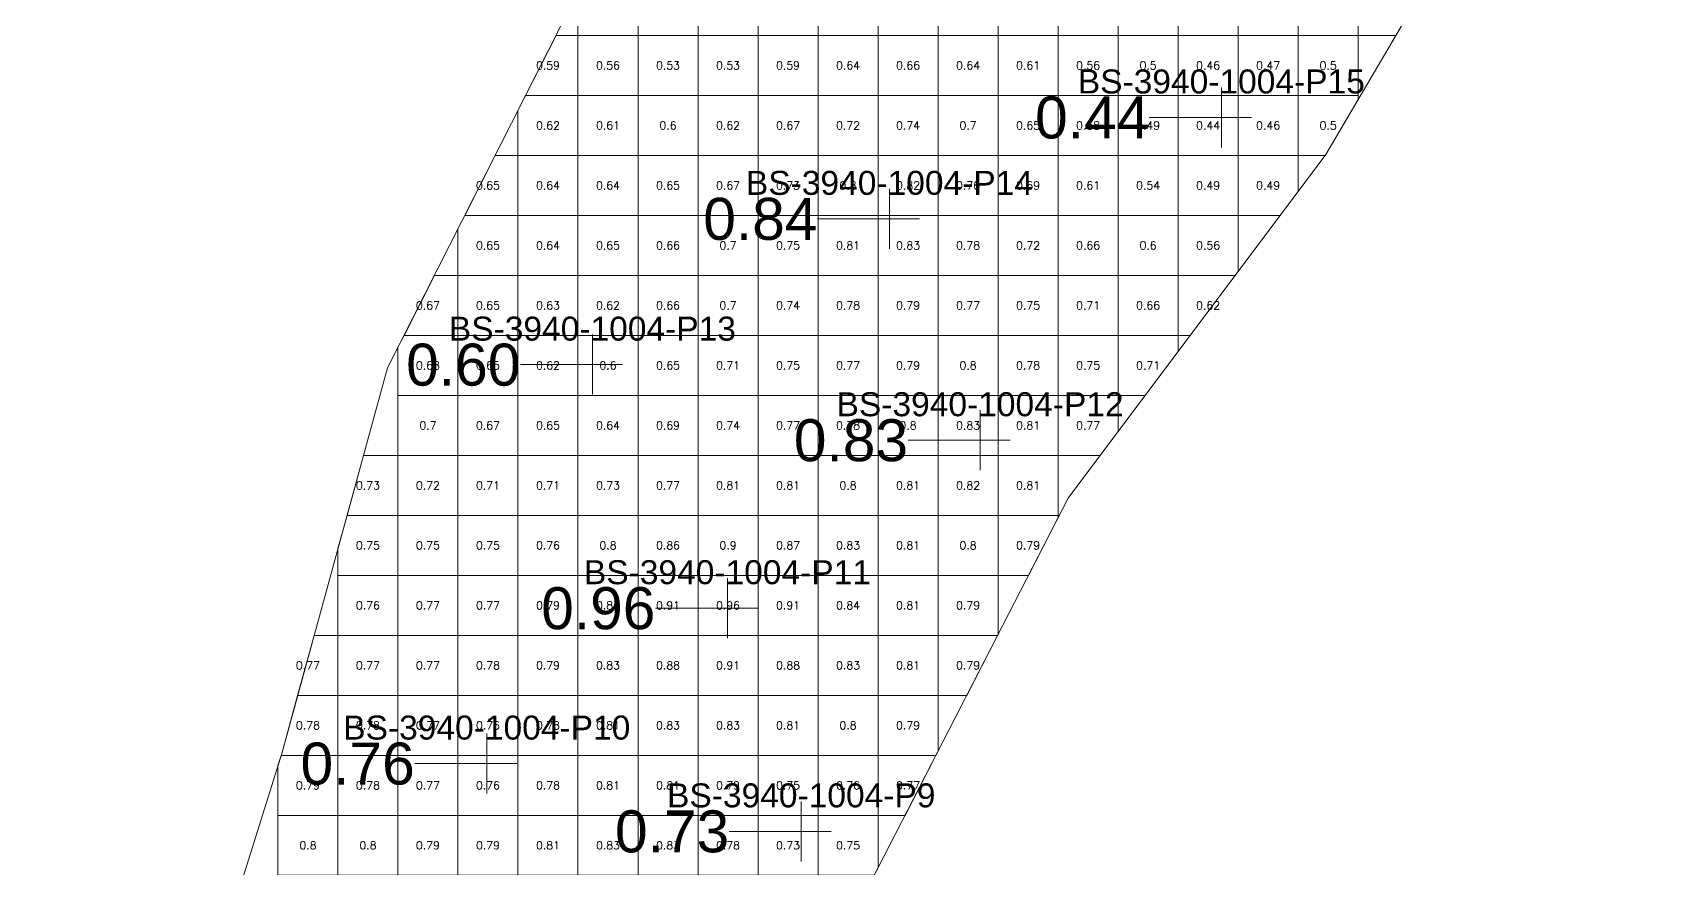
# Model space of a CAD drawing. Header units: inches. Extents: x 470001 to 470123, y 4349638 to 4349771.
# Drawn here: x 470088.8 to 470116.02, y 4349678.1 to 4349692.03 of the extents above; entities that cross this region are included whole.
import ezdxf
from ezdxf.enums import TextEntityAlignment as Align

# ---------------------------------------------------------------- set-up
doc = ezdxf.new("R2010")
doc.units = ezdxf.units.IN
doc.header["$MEASUREMENT"] = 0
for name, color, linetype, lineweight in [('点', 7, 'Continuous', 0), ('爆区方格网', 7, 'Continuous', 0), ('线条', 7, 'Continuous', 0), ('钻孔', 7, 'Continuous', 0)]:
    doc.layers.add(name, color=color, linetype=linetype, lineweight=lineweight)
doc.styles.add('3dmine_textStyle_1', font='txt.shx', dxfattribs={"height": 1, "bigfont": 'gbcbig.shx'})
doc.styles.add('3dmine_textStyle_2', font='arial.ttf', dxfattribs={"height": 1})

msp = doc.modelspace()

# ---------------------------------------------------------------- hatches: boundary and pattern name
at = {"layer": '钻孔', "linetype": 'Continuous', "lineweight": 0, "true_color": 0x808080, "extrusion": (0, 1, 0)}
msp.add_hatch(color=8, dxfattribs=at).paths.add_polyline_path([(-470109.61, 3929.66), (-470108.61, 3929.66), (-470108.61, 3940.66), (-470109.61, 3940.66)], flags=0)
at = {"layer": '钻孔', "linetype": 'Continuous', "lineweight": 0, "true_color": 0x00ffff, "extrusion": (0, 1, 0)}
for points in [[(-470104.08, 3929.56), (-470103.08, 3929.56), (-470103.08, 3940.56), (-470104.08, 3940.56)], [(-470099.13, 3929.83), (-470098.13, 3929.83), (-470098.13, 3940.83), (-470099.13, 3940.83)], [(-470105.59, 3929.76), (-470104.59, 3929.76), (-470104.59, 3940.76), (-470105.59, 3940.76)], [(-470101.38, 3929.89), (-470100.38, 3929.89), (-470100.38, 3940.89), (-470101.38, 3940.89)], [(-470097.37, 3929.96), (-470096.37, 3929.96), (-470096.37, 3940.96), (-470097.37, 3940.96)], [(-470102.61, 3930.41), (-470101.61, 3930.41), (-470101.61, 3941.41), (-470102.61, 3941.41)]]:
    msp.add_hatch(color=4, dxfattribs=at).paths.add_polyline_path(points, flags=0)

# ---------------------------------------------------------------- linework, layer by layer
at = {"color": 4, "linetype": 'Continuous', "lineweight": 0, "true_color": 0x00ffff, "elevation": 1971.02}
for points in [[(470090.823, 4349662.009), (470088.803, 4349666.427), (470090.728, 4349672.913), (470092.958, 4349680.036), (470094.717, 4349686.447), (470097.817, 4349692.565), (470100.278, 4349701.085), (470103.459, 4349714.397), (470107.154, 4349716.026)], [(470115.654, 4349715.406), (470115.919, 4349710.845), (470113.957, 4349704.321), (470116.025, 4349699.654), (470110.352, 4349690.002), (470106.057, 4349684.275), (470101.206, 4349674.834), (470100.543, 4349667.995), (470098.071, 4349670.29), (470095.247, 4349667.068), (470093.614, 4349664.11), (470090.823, 4349662.009), (470090.823, 4349662.009)]]:
    msp.add_lwpolyline(points, dxfattribs=at)
at = {"layer": '点', "color": 138, "linetype": 'Continuous', "lineweight": 0, "true_color": 0x004c4c}
for points, elevation in [([(470108.61, 4349690.12), (470108.61, 4349691.12)], 3940.66), ([(470109.11, 4349690.62), (470108.11, 4349690.62)], 3940.66), ([(470103.08, 4349688.43), (470103.08, 4349689.43)], 3940.56), ([(470103.58, 4349688.93), (470102.58, 4349688.93)], 3940.56), ([(470098.13, 4349686), (470098.13, 4349687)], 3940.83), ([(470098.63, 4349686.5), (470097.63, 4349686.5)], 3940.83), ([(470104.59, 4349684.74), (470104.59, 4349685.74)], 3940.76), ([(470105.09, 4349685.24), (470104.09, 4349685.24)], 3940.76), ([(470100.38, 4349681.94), (470100.38, 4349682.94)], 3940.89), ([(470100.88, 4349682.44), (470099.88, 4349682.44)], 3940.89), ([(470096.37, 4349679.35), (470096.37, 4349680.35)], 3940.96), ([(470096.87, 4349679.85), (470095.87, 4349679.85)], 3940.96), ([(470101.61, 4349678.22), (470101.61, 4349679.22)], 3941.41), ([(470102.11, 4349678.72), (470101.11, 4349678.72)], 3941.41)]:
    msp.add_lwpolyline(points, dxfattribs=dict(at, elevation=elevation))
at = {"layer": '爆区方格网', "color": 4, "linetype": 'Continuous', "lineweight": 0, "true_color": 0x00ffff, "elevation": 3941.41}
for points in [[(470098.89, 4349691.987), (470097.89, 4349691.987), (470097.89, 4349692.818), (470097.939, 4349692.987), (470098.89, 4349692.987), (470098.89, 4349691.987)], [(470099.89, 4349691.987), (470098.89, 4349691.987), (470098.89, 4349692.987), (470099.89, 4349692.987), (470099.89, 4349691.987)], [(470100.89, 4349691.987), (470099.89, 4349691.987), (470099.89, 4349692.987), (470100.89, 4349692.987), (470100.89, 4349691.987)], [(470101.89, 4349691.987), (470100.89, 4349691.987), (470100.89, 4349692.987), (470101.89, 4349692.987), (470101.89, 4349691.987)], [(470102.89, 4349691.987), (470101.89, 4349691.987), (470101.89, 4349692.987), (470102.89, 4349692.987), (470102.89, 4349691.987)], [(470103.89, 4349691.987), (470102.89, 4349691.987), (470102.89, 4349692.987), (470103.89, 4349692.987), (470103.89, 4349691.987)], [(470104.89, 4349691.987), (470103.89, 4349691.987), (470103.89, 4349692.987), (470104.89, 4349692.987), (470104.89, 4349691.987)], [(470105.89, 4349691.987), (470104.89, 4349691.987), (470104.89, 4349692.987), (470105.89, 4349692.987), (470105.89, 4349691.987)], [(470106.89, 4349691.987), (470105.89, 4349691.987), (470105.89, 4349692.987), (470106.89, 4349692.987), (470106.89, 4349691.987)], [(470107.89, 4349691.987), (470106.89, 4349691.987), (470106.89, 4349692.987), (470107.89, 4349692.987), (470107.89, 4349691.987)], [(470108.89, 4349691.987), (470107.89, 4349691.987), (470107.89, 4349692.987), (470108.89, 4349692.987), (470108.89, 4349691.987)], [(470109.89, 4349691.987), (470108.89, 4349691.987), (470108.89, 4349692.987), (470109.89, 4349692.987), (470109.89, 4349691.987)], [(470110.89, 4349691.987), (470109.89, 4349691.987), (470109.89, 4349692.987), (470110.89, 4349692.987), (470110.89, 4349691.987)], [(470111.89, 4349692.619), (470111.519, 4349691.987), (470110.89, 4349691.987), (470110.89, 4349692.987), (470111.89, 4349692.987), (470111.89, 4349692.619)], [(470097.89, 4349690.987), (470097.017, 4349690.987), (470097.524, 4349691.987), (470097.89, 4349691.987), (470097.89, 4349690.987)], [(470098.89, 4349690.987), (470097.89, 4349690.987), (470097.89, 4349691.987), (470098.89, 4349691.987), (470098.89, 4349690.987)], [(470099.89, 4349690.987), (470098.89, 4349690.987), (470098.89, 4349691.987), (470099.89, 4349691.987), (470099.89, 4349690.987)], [(470100.89, 4349690.987), (470099.89, 4349690.987), (470099.89, 4349691.987), (470100.89, 4349691.987), (470100.89, 4349690.987)], [(470101.89, 4349690.987), (470100.89, 4349690.987), (470100.89, 4349691.987), (470101.89, 4349691.987), (470101.89, 4349690.987)], [(470102.89, 4349690.987), (470101.89, 4349690.987), (470101.89, 4349691.987), (470102.89, 4349691.987), (470102.89, 4349690.987)], [(470103.89, 4349690.987), (470102.89, 4349690.987), (470102.89, 4349691.987), (470103.89, 4349691.987), (470103.89, 4349690.987)], [(470104.89, 4349690.987), (470103.89, 4349690.987), (470103.89, 4349691.987), (470104.89, 4349691.987), (470104.89, 4349690.987)], [(470105.89, 4349690.987), (470104.89, 4349690.987), (470104.89, 4349691.987), (470105.89, 4349691.987), (470105.89, 4349690.987)], [(470106.89, 4349690.987), (470105.89, 4349690.987), (470105.89, 4349691.987), (470106.89, 4349691.987), (470106.89, 4349690.987)], [(470107.89, 4349690.987), (470106.89, 4349690.987), (470106.89, 4349691.987), (470107.89, 4349691.987), (470107.89, 4349690.987)], [(470108.89, 4349690.987), (470107.89, 4349690.987), (470107.89, 4349691.987), (470108.89, 4349691.987), (470108.89, 4349690.987)], [(470109.89, 4349690.987), (470108.89, 4349690.987), (470108.89, 4349691.987), (470109.89, 4349691.987), (470109.89, 4349690.987)], [(470110.89, 4349690.987), (470109.89, 4349690.987), (470109.89, 4349691.987), (470110.89, 4349691.987), (470110.89, 4349690.987)], [(470097.89, 4349689.987), (470096.89, 4349689.987), (470096.89, 4349690.736), (470097.017, 4349690.987), (470097.89, 4349690.987), (470097.89, 4349689.987)], [(470098.89, 4349689.987), (470097.89, 4349689.987), (470097.89, 4349690.987), (470098.89, 4349690.987), (470098.89, 4349689.987)], [(470099.89, 4349689.987), (470098.89, 4349689.987), (470098.89, 4349690.987), (470099.89, 4349690.987), (470099.89, 4349689.987)], [(470100.89, 4349689.987), (470099.89, 4349689.987), (470099.89, 4349690.987), (470100.89, 4349690.987), (470100.89, 4349689.987)], [(470101.89, 4349689.987), (470100.89, 4349689.987), (470100.89, 4349690.987), (470101.89, 4349690.987), (470101.89, 4349689.987)], [(470102.89, 4349689.987), (470101.89, 4349689.987), (470101.89, 4349690.987), (470102.89, 4349690.987), (470102.89, 4349689.987)], [(470103.89, 4349689.987), (470102.89, 4349689.987), (470102.89, 4349690.987), (470103.89, 4349690.987), (470103.89, 4349689.987)], [(470104.89, 4349689.987), (470103.89, 4349689.987), (470103.89, 4349690.987), (470104.89, 4349690.987), (470104.89, 4349689.987)], [(470105.89, 4349689.987), (470104.89, 4349689.987), (470104.89, 4349690.987), (470105.89, 4349690.987), (470105.89, 4349689.987)], [(470106.89, 4349689.987), (470105.89, 4349689.987), (470105.89, 4349690.987), (470106.89, 4349690.987), (470106.89, 4349689.987)], [(470107.89, 4349689.987), (470106.89, 4349689.987), (470106.89, 4349690.987), (470107.89, 4349690.987), (470107.89, 4349689.987)], [(470108.89, 4349689.987), (470107.89, 4349689.987), (470107.89, 4349690.987), (470108.89, 4349690.987), (470108.89, 4349689.987)], [(470109.89, 4349689.987), (470108.89, 4349689.987), (470108.89, 4349690.987), (470109.89, 4349690.987), (470109.89, 4349689.987)], [(470110.89, 4349690.918), (470110.352, 4349690.002), (470110.341, 4349689.987), (470109.89, 4349689.987), (470109.89, 4349690.987), (470110.89, 4349690.987), (470110.89, 4349690.918)], [(470096.89, 4349688.987), (470096.004, 4349688.987), (470096.511, 4349689.987), (470096.89, 4349689.987), (470096.89, 4349688.987)], [(470097.89, 4349688.987), (470096.89, 4349688.987), (470096.89, 4349689.987), (470097.89, 4349689.987), (470097.89, 4349688.987)], [(470098.89, 4349688.987), (470097.89, 4349688.987), (470097.89, 4349689.987), (470098.89, 4349689.987), (470098.89, 4349688.987)], [(470099.89, 4349688.987), (470098.89, 4349688.987), (470098.89, 4349689.987), (470099.89, 4349689.987), (470099.89, 4349688.987)], [(470100.89, 4349688.987), (470099.89, 4349688.987), (470099.89, 4349689.987), (470100.89, 4349689.987), (470100.89, 4349688.987)], [(470101.89, 4349688.987), (470100.89, 4349688.987), (470100.89, 4349689.987), (470101.89, 4349689.987), (470101.89, 4349688.987)], [(470102.89, 4349688.987), (470101.89, 4349688.987), (470101.89, 4349689.987), (470102.89, 4349689.987), (470102.89, 4349688.987)], [(470103.89, 4349688.987), (470102.89, 4349688.987), (470102.89, 4349689.987), (470103.89, 4349689.987), (470103.89, 4349688.987)], [(470104.89, 4349688.987), (470103.89, 4349688.987), (470103.89, 4349689.987), (470104.89, 4349689.987), (470104.89, 4349688.987)], [(470105.89, 4349688.987), (470104.89, 4349688.987), (470104.89, 4349689.987), (470105.89, 4349689.987), (470105.89, 4349688.987)], [(470106.89, 4349688.987), (470105.89, 4349688.987), (470105.89, 4349689.987), (470106.89, 4349689.987), (470106.89, 4349688.987)], [(470107.89, 4349688.987), (470106.89, 4349688.987), (470106.89, 4349689.987), (470107.89, 4349689.987), (470107.89, 4349688.987)], [(470108.89, 4349688.987), (470107.89, 4349688.987), (470107.89, 4349689.987), (470108.89, 4349689.987), (470108.89, 4349688.987)], [(470109.89, 4349689.386), (470109.591, 4349688.987), (470108.89, 4349688.987), (470108.89, 4349689.987), (470109.89, 4349689.987), (470109.89, 4349689.386)], [(470096.89, 4349687.987), (470095.89, 4349687.987), (470095.89, 4349688.762), (470096.004, 4349688.987), (470096.89, 4349688.987), (470096.89, 4349687.987)], [(470097.89, 4349687.987), (470096.89, 4349687.987), (470096.89, 4349688.987), (470097.89, 4349688.987), (470097.89, 4349687.987)], [(470098.89, 4349687.987), (470097.89, 4349687.987), (470097.89, 4349688.987), (470098.89, 4349688.987), (470098.89, 4349687.987)], [(470099.89, 4349687.987), (470098.89, 4349687.987), (470098.89, 4349688.987), (470099.89, 4349688.987), (470099.89, 4349687.987)], [(470100.89, 4349687.987), (470099.89, 4349687.987), (470099.89, 4349688.987), (470100.89, 4349688.987), (470100.89, 4349687.987)], [(470101.89, 4349687.987), (470100.89, 4349687.987), (470100.89, 4349688.987), (470101.89, 4349688.987), (470101.89, 4349687.987)], [(470102.89, 4349687.987), (470101.89, 4349687.987), (470101.89, 4349688.987), (470102.89, 4349688.987), (470102.89, 4349687.987)], [(470103.89, 4349687.987), (470102.89, 4349687.987), (470102.89, 4349688.987), (470103.89, 4349688.987), (470103.89, 4349687.987)], [(470104.89, 4349687.987), (470103.89, 4349687.987), (470103.89, 4349688.987), (470104.89, 4349688.987), (470104.89, 4349687.987)], [(470105.89, 4349687.987), (470104.89, 4349687.987), (470104.89, 4349688.987), (470105.89, 4349688.987), (470105.89, 4349687.987)], [(470106.89, 4349687.987), (470105.89, 4349687.987), (470105.89, 4349688.987), (470106.89, 4349688.987), (470106.89, 4349687.987)], [(470107.89, 4349687.987), (470106.89, 4349687.987), (470106.89, 4349688.987), (470107.89, 4349688.987), (470107.89, 4349687.987)], [(470108.89, 4349688.053), (470108.841, 4349687.987), (470107.89, 4349687.987), (470107.89, 4349688.987), (470108.89, 4349688.987), (470108.89, 4349688.053)], [(470095.89, 4349686.987), (470094.991, 4349686.987), (470095.497, 4349687.987), (470095.89, 4349687.987), (470095.89, 4349686.987)], [(470096.89, 4349686.987), (470095.89, 4349686.987), (470095.89, 4349687.987), (470096.89, 4349687.987), (470096.89, 4349686.987)], [(470097.89, 4349686.987), (470096.89, 4349686.987), (470096.89, 4349687.987), (470097.89, 4349687.987), (470097.89, 4349686.987)], [(470098.89, 4349686.987), (470097.89, 4349686.987), (470097.89, 4349687.987), (470098.89, 4349687.987), (470098.89, 4349686.987)], [(470099.89, 4349686.987), (470098.89, 4349686.987), (470098.89, 4349687.987), (470099.89, 4349687.987), (470099.89, 4349686.987)], [(470100.89, 4349686.987), (470099.89, 4349686.987), (470099.89, 4349687.987), (470100.89, 4349687.987), (470100.89, 4349686.987)], [(470101.89, 4349686.987), (470100.89, 4349686.987), (470100.89, 4349687.987), (470101.89, 4349687.987), (470101.89, 4349686.987)], [(470102.89, 4349686.987), (470101.89, 4349686.987), (470101.89, 4349687.987), (470102.89, 4349687.987), (470102.89, 4349686.987)], [(470103.89, 4349686.987), (470102.89, 4349686.987), (470102.89, 4349687.987), (470103.89, 4349687.987), (470103.89, 4349686.987)], [(470104.89, 4349686.987), (470103.89, 4349686.987), (470103.89, 4349687.987), (470104.89, 4349687.987), (470104.89, 4349686.987)], [(470105.89, 4349686.987), (470104.89, 4349686.987), (470104.89, 4349687.987), (470105.89, 4349687.987), (470105.89, 4349686.987)], [(470106.89, 4349686.987), (470105.89, 4349686.987), (470105.89, 4349687.987), (470106.89, 4349687.987), (470106.89, 4349686.987)], [(470107.89, 4349686.987), (470106.89, 4349686.987), (470106.89, 4349687.987), (470107.89, 4349687.987), (470107.89, 4349686.987)], [(470108.091, 4349686.987), (470107.89, 4349686.987), (470107.89, 4349687.987), (470108.841, 4349687.987), (470108.091, 4349686.987)], [(470095.89, 4349685.987), (470094.89, 4349685.987), (470094.89, 4349686.789), (470094.991, 4349686.987), (470095.89, 4349686.987), (470095.89, 4349685.987)], [(470096.89, 4349685.987), (470095.89, 4349685.987), (470095.89, 4349686.987), (470096.89, 4349686.987), (470096.89, 4349685.987)], [(470097.89, 4349685.987), (470096.89, 4349685.987), (470096.89, 4349686.987), (470097.89, 4349686.987), (470097.89, 4349685.987)], [(470098.89, 4349685.987), (470097.89, 4349685.987), (470097.89, 4349686.987), (470098.89, 4349686.987), (470098.89, 4349685.987)], [(470099.89, 4349685.987), (470098.89, 4349685.987), (470098.89, 4349686.987), (470099.89, 4349686.987), (470099.89, 4349685.987)], [(470100.89, 4349685.987), (470099.89, 4349685.987), (470099.89, 4349686.987), (470100.89, 4349686.987), (470100.89, 4349685.987)], [(470101.89, 4349685.987), (470100.89, 4349685.987), (470100.89, 4349686.987), (470101.89, 4349686.987), (470101.89, 4349685.987)], [(470102.89, 4349685.987), (470101.89, 4349685.987), (470101.89, 4349686.987), (470102.89, 4349686.987), (470102.89, 4349685.987)], [(470103.89, 4349685.987), (470102.89, 4349685.987), (470102.89, 4349686.987), (470103.89, 4349686.987), (470103.89, 4349685.987)], [(470104.89, 4349685.987), (470103.89, 4349685.987), (470103.89, 4349686.987), (470104.89, 4349686.987), (470104.89, 4349685.987)], [(470105.89, 4349685.987), (470104.89, 4349685.987), (470104.89, 4349686.987), (470105.89, 4349686.987), (470105.89, 4349685.987)], [(470106.89, 4349685.987), (470105.89, 4349685.987), (470105.89, 4349686.987), (470106.89, 4349686.987), (470106.89, 4349685.987)], [(470107.89, 4349686.719), (470107.341, 4349685.987), (470106.89, 4349685.987), (470106.89, 4349686.987), (470107.89, 4349686.987), (470107.89, 4349686.719)], [(470095.89, 4349684.987), (470094.89, 4349684.987), (470094.89, 4349685.987), (470095.89, 4349685.987), (470095.89, 4349684.987)], [(470096.89, 4349684.987), (470095.89, 4349684.987), (470095.89, 4349685.987), (470096.89, 4349685.987), (470096.89, 4349684.987)], [(470097.89, 4349684.987), (470096.89, 4349684.987), (470096.89, 4349685.987), (470097.89, 4349685.987), (470097.89, 4349684.987)], [(470098.89, 4349684.987), (470097.89, 4349684.987), (470097.89, 4349685.987), (470098.89, 4349685.987), (470098.89, 4349684.987)], [(470099.89, 4349684.987), (470098.89, 4349684.987), (470098.89, 4349685.987), (470099.89, 4349685.987), (470099.89, 4349684.987)], [(470100.89, 4349684.987), (470099.89, 4349684.987), (470099.89, 4349685.987), (470100.89, 4349685.987), (470100.89, 4349684.987)], [(470101.89, 4349684.987), (470100.89, 4349684.987), (470100.89, 4349685.987), (470101.89, 4349685.987), (470101.89, 4349684.987)], [(470102.89, 4349684.987), (470101.89, 4349684.987), (470101.89, 4349685.987), (470102.89, 4349685.987), (470102.89, 4349684.987)], [(470103.89, 4349684.987), (470102.89, 4349684.987), (470102.89, 4349685.987), (470103.89, 4349685.987), (470103.89, 4349684.987)], [(470104.89, 4349684.987), (470103.89, 4349684.987), (470103.89, 4349685.987), (470104.89, 4349685.987), (470104.89, 4349684.987)], [(470105.89, 4349684.987), (470104.89, 4349684.987), (470104.89, 4349685.987), (470105.89, 4349685.987), (470105.89, 4349684.987)], [(470106.89, 4349685.386), (470106.591, 4349684.987), (470105.89, 4349684.987), (470105.89, 4349685.987), (470106.89, 4349685.987), (470106.89, 4349685.386)], [(470094.89, 4349683.987), (470094.042, 4349683.987), (470094.316, 4349684.987), (470094.89, 4349684.987), (470094.89, 4349683.987)], [(470095.89, 4349683.987), (470094.89, 4349683.987), (470094.89, 4349684.987), (470095.89, 4349684.987), (470095.89, 4349683.987)], [(470096.89, 4349683.987), (470095.89, 4349683.987), (470095.89, 4349684.987), (470096.89, 4349684.987), (470096.89, 4349683.987)], [(470097.89, 4349683.987), (470096.89, 4349683.987), (470096.89, 4349684.987), (470097.89, 4349684.987), (470097.89, 4349683.987)], [(470098.89, 4349683.987), (470097.89, 4349683.987), (470097.89, 4349684.987), (470098.89, 4349684.987), (470098.89, 4349683.987)], [(470099.89, 4349683.987), (470098.89, 4349683.987), (470098.89, 4349684.987), (470099.89, 4349684.987), (470099.89, 4349683.987)], [(470100.89, 4349683.987), (470099.89, 4349683.987), (470099.89, 4349684.987), (470100.89, 4349684.987), (470100.89, 4349683.987)], [(470101.89, 4349683.987), (470100.89, 4349683.987), (470100.89, 4349684.987), (470101.89, 4349684.987), (470101.89, 4349683.987)], [(470102.89, 4349683.987), (470101.89, 4349683.987), (470101.89, 4349684.987), (470102.89, 4349684.987), (470102.89, 4349683.987)], [(470103.89, 4349683.987), (470102.89, 4349683.987), (470102.89, 4349684.987), (470103.89, 4349684.987), (470103.89, 4349683.987)], [(470104.89, 4349683.987), (470103.89, 4349683.987), (470103.89, 4349684.987), (470104.89, 4349684.987), (470104.89, 4349683.987)], [(470105.89, 4349683.987), (470104.89, 4349683.987), (470104.89, 4349684.987), (470105.89, 4349684.987), (470105.89, 4349683.987)], [(470094.89, 4349682.987), (470093.89, 4349682.987), (470093.89, 4349683.434), (470094.042, 4349683.987), (470094.89, 4349683.987), (470094.89, 4349682.987)], [(470095.89, 4349682.987), (470094.89, 4349682.987), (470094.89, 4349683.987), (470095.89, 4349683.987), (470095.89, 4349682.987)], [(470096.89, 4349682.987), (470095.89, 4349682.987), (470095.89, 4349683.987), (470096.89, 4349683.987), (470096.89, 4349682.987)], [(470097.89, 4349682.987), (470096.89, 4349682.987), (470096.89, 4349683.987), (470097.89, 4349683.987), (470097.89, 4349682.987)], [(470098.89, 4349682.987), (470097.89, 4349682.987), (470097.89, 4349683.987), (470098.89, 4349683.987), (470098.89, 4349682.987)], [(470099.89, 4349682.987), (470098.89, 4349682.987), (470098.89, 4349683.987), (470099.89, 4349683.987), (470099.89, 4349682.987)], [(470100.89, 4349682.987), (470099.89, 4349682.987), (470099.89, 4349683.987), (470100.89, 4349683.987), (470100.89, 4349682.987)], [(470101.89, 4349682.987), (470100.89, 4349682.987), (470100.89, 4349683.987), (470101.89, 4349683.987), (470101.89, 4349682.987)], [(470102.89, 4349682.987), (470101.89, 4349682.987), (470101.89, 4349683.987), (470102.89, 4349683.987), (470102.89, 4349682.987)], [(470103.89, 4349682.987), (470102.89, 4349682.987), (470102.89, 4349683.987), (470103.89, 4349683.987), (470103.89, 4349682.987)], [(470104.89, 4349682.987), (470103.89, 4349682.987), (470103.89, 4349683.987), (470104.89, 4349683.987), (470104.89, 4349682.987)], [(470105.89, 4349683.95), (470105.395, 4349682.987), (470104.89, 4349682.987), (470104.89, 4349683.987), (470105.89, 4349683.987), (470105.89, 4349683.95)], [(470094.89, 4349681.987), (470093.89, 4349681.987), (470093.89, 4349682.987), (470094.89, 4349682.987), (470094.89, 4349681.987)], [(470095.89, 4349681.987), (470094.89, 4349681.987), (470094.89, 4349682.987), (470095.89, 4349682.987), (470095.89, 4349681.987)], [(470096.89, 4349681.987), (470095.89, 4349681.987), (470095.89, 4349682.987), (470096.89, 4349682.987), (470096.89, 4349681.987)], [(470097.89, 4349681.987), (470096.89, 4349681.987), (470096.89, 4349682.987), (470097.89, 4349682.987), (470097.89, 4349681.987)], [(470098.89, 4349681.987), (470097.89, 4349681.987), (470097.89, 4349682.987), (470098.89, 4349682.987), (470098.89, 4349681.987)], [(470099.89, 4349681.987), (470098.89, 4349681.987), (470098.89, 4349682.987), (470099.89, 4349682.987), (470099.89, 4349681.987)], [(470100.89, 4349681.987), (470099.89, 4349681.987), (470099.89, 4349682.987), (470100.89, 4349682.987), (470100.89, 4349681.987)], [(470101.89, 4349681.987), (470100.89, 4349681.987), (470100.89, 4349682.987), (470101.89, 4349682.987), (470101.89, 4349681.987)], [(470102.89, 4349681.987), (470101.89, 4349681.987), (470101.89, 4349682.987), (470102.89, 4349682.987), (470102.89, 4349681.987)], [(470103.89, 4349681.987), (470102.89, 4349681.987), (470102.89, 4349682.987), (470103.89, 4349682.987), (470103.89, 4349681.987)], [(470104.89, 4349682.004), (470104.882, 4349681.987), (470103.89, 4349681.987), (470103.89, 4349682.987), (470104.89, 4349682.987), (470104.89, 4349682.004)], [(470093.89, 4349680.987), (470093.219, 4349680.987), (470093.493, 4349681.987), (470093.89, 4349681.987), (470093.89, 4349680.987)], [(470094.89, 4349680.987), (470093.89, 4349680.987), (470093.89, 4349681.987), (470094.89, 4349681.987), (470094.89, 4349680.987)], [(470095.89, 4349680.987), (470094.89, 4349680.987), (470094.89, 4349681.987), (470095.89, 4349681.987), (470095.89, 4349680.987)], [(470096.89, 4349680.987), (470095.89, 4349680.987), (470095.89, 4349681.987), (470096.89, 4349681.987), (470096.89, 4349680.987)], [(470097.89, 4349680.987), (470096.89, 4349680.987), (470096.89, 4349681.987), (470097.89, 4349681.987), (470097.89, 4349680.987)], [(470098.89, 4349680.987), (470097.89, 4349680.987), (470097.89, 4349681.987), (470098.89, 4349681.987), (470098.89, 4349680.987)], [(470099.89, 4349680.987), (470098.89, 4349680.987), (470098.89, 4349681.987), (470099.89, 4349681.987), (470099.89, 4349680.987)], [(470100.89, 4349680.987), (470099.89, 4349680.987), (470099.89, 4349681.987), (470100.89, 4349681.987), (470100.89, 4349680.987)], [(470101.89, 4349680.987), (470100.89, 4349680.987), (470100.89, 4349681.987), (470101.89, 4349681.987), (470101.89, 4349680.987)], [(470102.89, 4349680.987), (470101.89, 4349680.987), (470101.89, 4349681.987), (470102.89, 4349681.987), (470102.89, 4349680.987)], [(470103.89, 4349680.987), (470102.89, 4349680.987), (470102.89, 4349681.987), (470103.89, 4349681.987), (470103.89, 4349680.987)], [(470104.368, 4349680.987), (470103.89, 4349680.987), (470103.89, 4349681.987), (470104.882, 4349681.987), (470104.368, 4349680.987)], [(470093.89, 4349679.987), (470092.942, 4349679.987), (470092.958, 4349680.036), (470093.219, 4349680.987), (470093.89, 4349680.987), (470093.89, 4349679.987)], [(470094.89, 4349679.987), (470093.89, 4349679.987), (470093.89, 4349680.987), (470094.89, 4349680.987), (470094.89, 4349679.987)], [(470095.89, 4349679.987), (470094.89, 4349679.987), (470094.89, 4349680.987), (470095.89, 4349680.987), (470095.89, 4349679.987)], [(470096.89, 4349679.987), (470095.89, 4349679.987), (470095.89, 4349680.987), (470096.89, 4349680.987), (470096.89, 4349679.987)], [(470097.89, 4349679.987), (470096.89, 4349679.987), (470096.89, 4349680.987), (470097.89, 4349680.987), (470097.89, 4349679.987)], [(470098.89, 4349679.987), (470097.89, 4349679.987), (470097.89, 4349680.987), (470098.89, 4349680.987), (470098.89, 4349679.987)], [(470099.89, 4349679.987), (470098.89, 4349679.987), (470098.89, 4349680.987), (470099.89, 4349680.987), (470099.89, 4349679.987)], [(470100.89, 4349679.987), (470099.89, 4349679.987), (470099.89, 4349680.987), (470100.89, 4349680.987), (470100.89, 4349679.987)], [(470101.89, 4349679.987), (470100.89, 4349679.987), (470100.89, 4349680.987), (470101.89, 4349680.987), (470101.89, 4349679.987)], [(470102.89, 4349679.987), (470101.89, 4349679.987), (470101.89, 4349680.987), (470102.89, 4349680.987), (470102.89, 4349679.987)], [(470103.89, 4349680.058), (470103.854, 4349679.987), (470102.89, 4349679.987), (470102.89, 4349680.987), (470103.89, 4349680.987), (470103.89, 4349680.058)], [(470093.89, 4349678.987), (470092.89, 4349678.987), (470092.89, 4349679.82), (470092.942, 4349679.987), (470093.89, 4349679.987), (470093.89, 4349678.987)], [(470094.89, 4349678.987), (470093.89, 4349678.987), (470093.89, 4349679.987), (470094.89, 4349679.987), (470094.89, 4349678.987)], [(470095.89, 4349678.987), (470094.89, 4349678.987), (470094.89, 4349679.987), (470095.89, 4349679.987), (470095.89, 4349678.987)], [(470096.89, 4349678.987), (470095.89, 4349678.987), (470095.89, 4349679.987), (470096.89, 4349679.987), (470096.89, 4349678.987)], [(470097.89, 4349678.987), (470096.89, 4349678.987), (470096.89, 4349679.987), (470097.89, 4349679.987), (470097.89, 4349678.987)], [(470098.89, 4349678.987), (470097.89, 4349678.987), (470097.89, 4349679.987), (470098.89, 4349679.987), (470098.89, 4349678.987)], [(470099.89, 4349678.987), (470098.89, 4349678.987), (470098.89, 4349679.987), (470099.89, 4349679.987), (470099.89, 4349678.987)], [(470100.89, 4349678.987), (470099.89, 4349678.987), (470099.89, 4349679.987), (470100.89, 4349679.987), (470100.89, 4349678.987)], [(470101.89, 4349678.987), (470100.89, 4349678.987), (470100.89, 4349679.987), (470101.89, 4349679.987), (470101.89, 4349678.987)], [(470102.89, 4349678.987), (470101.89, 4349678.987), (470101.89, 4349679.987), (470102.89, 4349679.987), (470102.89, 4349678.987)], [(470103.34, 4349678.987), (470102.89, 4349678.987), (470102.89, 4349679.987), (470103.854, 4349679.987), (470103.34, 4349678.987)], [(470093.89, 4349677.987), (470092.89, 4349677.987), (470092.89, 4349678.987), (470093.89, 4349678.987), (470093.89, 4349677.987)], [(470094.89, 4349677.987), (470093.89, 4349677.987), (470093.89, 4349678.987), (470094.89, 4349678.987), (470094.89, 4349677.987)], [(470095.89, 4349677.987), (470094.89, 4349677.987), (470094.89, 4349678.987), (470095.89, 4349678.987), (470095.89, 4349677.987)], [(470096.89, 4349677.987), (470095.89, 4349677.987), (470095.89, 4349678.987), (470096.89, 4349678.987), (470096.89, 4349677.987)], [(470097.89, 4349677.987), (470096.89, 4349677.987), (470096.89, 4349678.987), (470097.89, 4349678.987), (470097.89, 4349677.987)], [(470098.89, 4349677.987), (470097.89, 4349677.987), (470097.89, 4349678.987), (470098.89, 4349678.987), (470098.89, 4349677.987)], [(470099.89, 4349677.987), (470098.89, 4349677.987), (470098.89, 4349678.987), (470099.89, 4349678.987), (470099.89, 4349677.987)], [(470100.89, 4349677.987), (470099.89, 4349677.987), (470099.89, 4349678.987), (470100.89, 4349678.987), (470100.89, 4349677.987)], [(470101.89, 4349677.987), (470100.89, 4349677.987), (470100.89, 4349678.987), (470101.89, 4349678.987), (470101.89, 4349677.987)], [(470102.89, 4349678.111), (470102.826, 4349677.987), (470101.89, 4349677.987), (470101.89, 4349678.987), (470102.89, 4349678.987), (470102.89, 4349678.111)]]:
    msp.add_lwpolyline(points, dxfattribs=at)
at = {"layer": '线条', "color": 138, "linetype": 'Continuous', "lineweight": 0, "true_color": 0x004c4c}
for points, elevation in [([(470108.61, 4349690.62), (470108.61, 4349690.62), (470108.61, 4349690.62)], 3940.66), ([(470103.08, 4349688.93), (470103.08, 4349688.93), (470103.08, 4349688.93)], 3940.56), ([(470098.13, 4349686.5), (470098.13, 4349686.5), (470098.13, 4349686.5)], 3940.83), ([(470104.59, 4349685.24), (470104.59, 4349685.24), (470104.59, 4349685.24)], 3940.76), ([(470100.38, 4349682.44), (470100.38, 4349682.44), (470100.38, 4349682.44)], 3940.89), ([(470096.37, 4349679.85), (470096.37, 4349679.85), (470096.37, 4349679.85)], 3940.96), ([(470101.61, 4349678.72), (470101.61, 4349678.72), (470101.61, 4349678.72)], 3941.41)]:
    msp.add_lwpolyline(points, dxfattribs=dict(at, elevation=elevation))
at = {"layer": '钻孔', "color": 8, "linetype": 'Continuous', "lineweight": 0, "true_color": 0x808080}
for elevation in [3940.66, 3929.66]:
    msp.add_lwpolyline([(470108.61, 4349690.62), (470107.41, 4349690.62)], dxfattribs=dict(at, elevation=elevation))
at = {"layer": '钻孔', "color": 4, "linetype": 'Continuous', "lineweight": 0, "true_color": 0x00ffff}
for points, elevation in [([(470103.08, 4349688.93), (470101.88, 4349688.93)], 3940.56), ([(470103.08, 4349688.93), (470101.88, 4349688.93)], 3929.56), ([(470098.13, 4349686.5), (470096.93, 4349686.5)], 3940.83), ([(470098.13, 4349686.5), (470096.93, 4349686.5)], 3929.83), ([(470104.59, 4349685.24), (470103.39, 4349685.24)], 3940.76), ([(470104.59, 4349685.24), (470103.39, 4349685.24)], 3929.76), ([(470100.38, 4349682.44), (470099.18, 4349682.44)], 3940.89), ([(470100.38, 4349682.44), (470099.18, 4349682.44)], 3929.89), ([(470096.37, 4349679.85), (470095.17, 4349679.85)], 3940.96), ([(470096.37, 4349679.85), (470095.17, 4349679.85)], 3929.96), ([(470101.61, 4349678.72), (470100.41, 4349678.72)], 3941.41), ([(470101.61, 4349678.72), (470100.41, 4349678.72)], 3930.41)]:
    msp.add_lwpolyline(points, dxfattribs=dict(at, elevation=elevation))

# ---------------------------------------------------------------- texts
at = {"color": 4, "linetype": 'Continuous', "lineweight": 0, "true_color": 0x00ffff, "style": '3dmine_textStyle_1'}
for s, p in [('0.59', (470097.39, 4349691.487, 3941.41)), ('0.56', (470098.39, 4349691.487, 3941.41)), ('0.53', (470099.39, 4349691.487, 3941.41)), ('0.53', (470100.39, 4349691.487, 3941.41)), ('0.59', (470101.39, 4349691.487, 3941.41)), ('0.64', (470102.39, 4349691.487, 3941.41)), ('0.66', (470103.39, 4349691.487, 3941.41)), ('0.64', (470104.39, 4349691.487, 3941.41)), ('0.61', (470105.39, 4349691.487, 3941.41)), ('0.56', (470106.39, 4349691.487, 3941.41)), ('0.5', (470107.39, 4349691.487, 3941.41)), ('0.46', (470108.39, 4349691.487, 3941.41)), ('0.47', (470109.39, 4349691.487, 3941.41)), ('0.5', (470110.39, 4349691.487, 3941.41)), ('0.62', (470097.39, 4349690.487, 3941.41)), ('0.61', (470098.39, 4349690.487, 3941.41)), ('0.6', (470099.39, 4349690.487, 3941.41)), ('0.62', (470100.39, 4349690.487, 3941.41)), ('0.67', (470101.39, 4349690.487, 3941.41)), ('0.72', (470102.39, 4349690.487, 3941.41)), ('0.74', (470103.39, 4349690.487, 3941.41)), ('0.7', (470104.39, 4349690.487, 3941.41)), ('0.65', (470105.39, 4349690.487, 3941.41)), ('0.58', (470106.39, 4349690.487, 3941.41)), ('0.49', (470107.39, 4349690.487, 3941.41)), ('0.44', (470108.39, 4349690.487, 3941.41)), ('0.46', (470109.39, 4349690.487, 3941.41)), ('0.5', (470110.39, 4349690.487, 3941.41)), ('0.65', (470096.39, 4349689.487, 3941.41)), ('0.64', (470097.39, 4349689.487, 3941.41)), ('0.64', (470098.39, 4349689.487, 3941.41)), ('0.65', (470099.39, 4349689.487, 3941.41)), ('0.67', (470100.39, 4349689.487, 3941.41)), ('0.73', (470101.39, 4349689.487, 3941.41)), ('0.8', (470102.39, 4349689.487, 3941.41)), ('0.82', (470103.39, 4349689.487, 3941.41)), ('0.76', (470104.39, 4349689.487, 3941.41)), ('0.69', (470105.39, 4349689.487, 3941.41)), ('0.61', (470106.39, 4349689.487, 3941.41)), ('0.54', (470107.39, 4349689.487, 3941.41)), ('0.49', (470108.39, 4349689.487, 3941.41)), ('0.49', (470109.39, 4349689.487, 3941.41)), ('0.65', (470096.39, 4349688.487, 3941.41)), ('0.64', (470097.39, 4349688.487, 3941.41)), ('0.65', (470098.39, 4349688.487, 3941.41)), ('0.66', (470099.39, 4349688.487, 3941.41)), ('0.7', (470100.39, 4349688.487, 3941.41)), ('0.75', (470101.39, 4349688.487, 3941.41)), ('0.81', (470102.39, 4349688.487, 3941.41)), ('0.83', (470103.39, 4349688.487, 3941.41)), ('0.78', (470104.39, 4349688.487, 3941.41)), ('0.72', (470105.39, 4349688.487, 3941.41)), ('0.66', (470106.39, 4349688.487, 3941.41)), ('0.6', (470107.39, 4349688.487, 3941.41)), ('0.56', (470108.39, 4349688.487, 3941.41)), ('0.67', (470095.39, 4349687.487, 3941.41)), ('0.65', (470096.39, 4349687.487, 3941.41)), ('0.63', (470097.39, 4349687.487, 3941.41)), ('0.62', (470098.39, 4349687.487, 3941.41)), ('0.66', (470099.39, 4349687.487, 3941.41)), ('0.7', (470100.39, 4349687.487, 3941.41)), ('0.74', (470101.39, 4349687.487, 3941.41)), ('0.78', (470102.39, 4349687.487, 3941.41)), ('0.79', (470103.39, 4349687.487, 3941.41)), ('0.77', (470104.39, 4349687.487, 3941.41)), ('0.75', (470105.39, 4349687.487, 3941.41)), ('0.71', (470106.39, 4349687.487, 3941.41)), ('0.66', (470107.39, 4349687.487, 3941.41)), ('0.62', (470108.39, 4349687.487, 3941.41)), ('0.68', (470095.39, 4349686.487, 3941.41)), ('0.65', (470096.39, 4349686.487, 3941.41)), ('0.62', (470097.39, 4349686.487, 3941.41)), ('0.6', (470098.39, 4349686.487, 3941.41)), ('0.65', (470099.39, 4349686.487, 3941.41)), ('0.71', (470100.39, 4349686.487, 3941.41)), ('0.75', (470101.39, 4349686.487, 3941.41)), ('0.77', (470102.39, 4349686.487, 3941.41)), ('0.79', (470103.39, 4349686.487, 3941.41)), ('0.8', (470104.39, 4349686.487, 3941.41)), ('0.78', (470105.39, 4349686.487, 3941.41)), ('0.75', (470106.39, 4349686.487, 3941.41)), ('0.71', (470107.39, 4349686.487, 3941.41)), ('0.7', (470095.39, 4349685.487, 3941.41)), ('0.67', (470096.39, 4349685.487, 3941.41)), ('0.65', (470097.39, 4349685.487, 3941.41)), ('0.64', (470098.39, 4349685.487, 3941.41)), ('0.69', (470099.39, 4349685.487, 3941.41)), ('0.74', (470100.39, 4349685.487, 3941.41)), ('0.77', (470101.39, 4349685.487, 3941.41)), ('0.78', (470102.39, 4349685.487, 3941.41)), ('0.8', (470103.39, 4349685.487, 3941.41)), ('0.83', (470104.39, 4349685.487, 3941.41)), ('0.81', (470105.39, 4349685.487, 3941.41)), ('0.77', (470106.39, 4349685.487, 3941.41)), ('0.73', (470094.39, 4349684.487, 3941.41)), ('0.72', (470095.39, 4349684.487, 3941.41)), ('0.71', (470096.39, 4349684.487, 3941.41)), ('0.71', (470097.39, 4349684.487, 3941.41)), ('0.73', (470098.39, 4349684.487, 3941.41)), ('0.77', (470099.39, 4349684.487, 3941.41)), ('0.81', (470100.39, 4349684.487, 3941.41)), ('0.81', (470101.39, 4349684.487, 3941.41)), ('0.8', (470102.39, 4349684.487, 3941.41)), ('0.81', (470103.39, 4349684.487, 3941.41)), ('0.82', (470104.39, 4349684.487, 3941.41)), ('0.81', (470105.39, 4349684.487, 3941.41)), ('0.75', (470094.39, 4349683.487, 3941.41)), ('0.75', (470095.39, 4349683.487, 3941.41)), ('0.75', (470096.39, 4349683.487, 3941.41)), ('0.76', (470097.39, 4349683.487, 3941.41)), ('0.8', (470098.39, 4349683.487, 3941.41)), ('0.86', (470099.39, 4349683.487, 3941.41)), ('0.9', (470100.39, 4349683.487, 3941.41)), ('0.87', (470101.39, 4349683.487, 3941.41)), ('0.83', (470102.39, 4349683.487, 3941.41)), ('0.81', (470103.39, 4349683.487, 3941.41)), ('0.8', (470104.39, 4349683.487, 3941.41)), ('0.79', (470105.39, 4349683.487, 3941.41)), ('0.76', (470094.39, 4349682.487, 3941.41)), ('0.77', (470095.39, 4349682.487, 3941.41)), ('0.77', (470096.39, 4349682.487, 3941.41)), ('0.79', (470097.39, 4349682.487, 3941.41)), ('0.83', (470098.39, 4349682.487, 3941.41)), ('0.91', (470099.39, 4349682.487, 3941.41)), ('0.96', (470100.39, 4349682.487, 3941.41)), ('0.91', (470101.39, 4349682.487, 3941.41)), ('0.84', (470102.39, 4349682.487, 3941.41)), ('0.81', (470103.39, 4349682.487, 3941.41)), ('0.79', (470104.39, 4349682.487, 3941.41)), ('0.77', (470093.39, 4349681.487, 3941.41)), ('0.77', (470094.39, 4349681.487, 3941.41)), ('0.77', (470095.39, 4349681.487, 3941.41)), ('0.78', (470096.39, 4349681.487, 3941.41)), ('0.79', (470097.39, 4349681.487, 3941.41)), ('0.83', (470098.39, 4349681.487, 3941.41)), ('0.88', (470099.39, 4349681.487, 3941.41)), ('0.91', (470100.39, 4349681.487, 3941.41)), ('0.88', (470101.39, 4349681.487, 3941.41)), ('0.83', (470102.39, 4349681.487, 3941.41)), ('0.81', (470103.39, 4349681.487, 3941.41)), ('0.79', (470104.39, 4349681.487, 3941.41)), ('0.78', (470093.39, 4349680.487, 3941.41)), ('0.78', (470094.39, 4349680.487, 3941.41)), ('0.77', (470095.39, 4349680.487, 3941.41)), ('0.76', (470096.39, 4349680.487, 3941.41)), ('0.78', (470097.39, 4349680.487, 3941.41)), ('0.81', (470098.39, 4349680.487, 3941.41)), ('0.83', (470099.39, 4349680.487, 3941.41)), ('0.83', (470100.39, 4349680.487, 3941.41)), ('0.81', (470101.39, 4349680.487, 3941.41)), ('0.8', (470102.39, 4349680.487, 3941.41)), ('0.79', (470103.39, 4349680.487, 3941.41)), ('0.79', (470093.39, 4349679.487, 3941.41)), ('0.78', (470094.39, 4349679.487, 3941.41)), ('0.77', (470095.39, 4349679.487, 3941.41)), ('0.76', (470096.39, 4349679.487, 3941.41)), ('0.78', (470097.39, 4349679.487, 3941.41)), ('0.81', (470098.39, 4349679.487, 3941.41)), ('0.81', (470099.39, 4349679.487, 3941.41)), ('0.79', (470100.39, 4349679.487, 3941.41)), ('0.75', (470101.39, 4349679.487, 3941.41)), ('0.76', (470102.39, 4349679.487, 3941.41)), ('0.77', (470103.39, 4349679.487, 3941.41)), ('0.8', (470093.39, 4349678.487, 3941.41)), ('0.8', (470094.39, 4349678.487, 3941.41)), ('0.79', (470095.39, 4349678.487, 3941.41)), ('0.79', (470096.39, 4349678.487, 3941.41)), ('0.81', (470097.39, 4349678.487, 3941.41)), ('0.83', (470098.39, 4349678.487, 3941.41)), ('0.83', (470099.39, 4349678.487, 3941.41)), ('0.78', (470100.39, 4349678.487, 3941.41)), ('0.73', (470101.39, 4349678.487, 3941.41)), ('0.75', (470102.39, 4349678.487, 3941.41))]:
    msp.add_text(s, height=0.1333, dxfattribs=at).set_placement(p, align=Align.MIDDLE_CENTER)
at = {"layer": '钻孔', "color": 138, "linetype": 'Continuous', "lineweight": 0, "true_color": 0x004c4c, "style": '3dmine_textStyle_2'}
for s, p in [('BS-3940-1004-P15', (470108.61, 4349691.02, 3940.66)), ('BS-3940-1004-P14', (470103.08, 4349689.33, 3940.56)), ('BS-3940-1004-P13', (470098.13, 4349686.9, 3940.83)), ('BS-3940-1004-P12', (470104.59, 4349685.64, 3940.76)), ('BS-3940-1004-P11', (470100.38, 4349682.84, 3940.89)), ('BS-3940-1004-P10', (470096.37, 4349680.25, 3940.96)), ('BS-3940-1004-P9', (470101.61, 4349679.12, 3941.41))]:
    msp.add_text(s, height=0.4, dxfattribs=at).set_placement(p, align=Align.CENTER)
at = {"layer": '钻孔', "color": 8, "linetype": 'Continuous', "lineweight": 0, "true_color": 0x808080, "style": '3dmine_textStyle_2'}
msp.add_text('0.44', height=0.7, dxfattribs=at).set_placement((470107.41, 4349690.62, 3935.16), align=Align.MIDDLE_RIGHT)
at = {"layer": '钻孔', "color": 4, "linetype": 'Continuous', "lineweight": 0, "true_color": 0x00ffff, "style": '3dmine_textStyle_2'}
for s, p in [('0.84', (470101.88, 4349688.93, 3935.06)), ('0.60', (470096.93, 4349686.5, 3935.33)), ('0.83', (470103.39, 4349685.24, 3935.26)), ('0.96', (470099.18, 4349682.44, 3935.39)), ('0.76', (470095.17, 4349679.85, 3935.46)), ('0.73', (470100.41, 4349678.72, 3935.91))]:
    msp.add_text(s, height=0.7, dxfattribs=at).set_placement(p, align=Align.MIDDLE_RIGHT)

doc.saveas('drawing.dxf')
